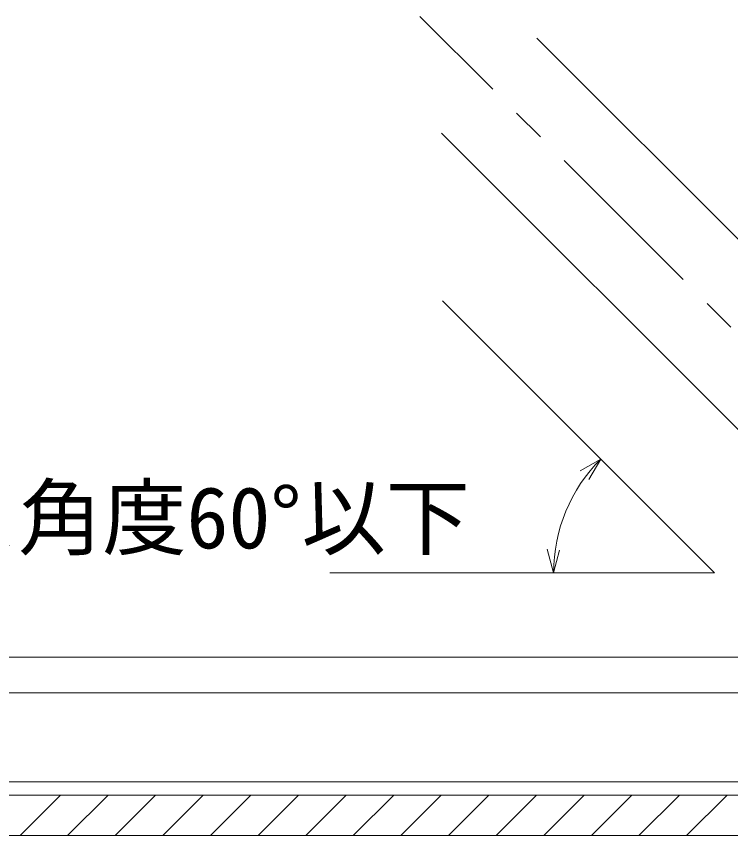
# Model space of a CAD drawing. Units: millimetres at full size, sheet at 1:10; details may follow other scales. Extents: x -2077 to 2023, y -1433 to 1417.
# Drawn here: x 409.8 to 621.9, y -968.9 to -725.5 of the extents above; entities that cross this region are included whole.
import ezdxf
from ezdxf.enums import TextEntityAlignment as Align

# ---------------------------------------------------------------- set-up
doc = ezdxf.new("R2010")
doc.units = ezdxf.units.MM
doc.header["$LTSCALE"] = 10
doc.linetypes.add('CHAIN1', pattern=[8, 5, -1, 1, -1])
doc.layers.add('1-0_断面', color=7, linetype='Continuous', lineweight=9)
doc.layers.add('1-2_文字', color=7, linetype='Continuous', lineweight=9)
doc.styles.add('ＭＳ ゴシック', font='')
doc.styles.get('ＭＳ ゴシック').set_extended_font_data('MS Gothic')

msp = doc.modelspace()

# ---------------------------------------------------------------- linework, layer by layer
at = {"layer": '1-0_断面', "color": 4, "linetype": 'CHAIN1'}
msp.add_line((664.43, -860.29), (529.65, -725.5), dxfattribs=at)
at = {"layer": '1-0_断面'}
for p, q in [((564.38, -731.95), (711.9, -879.46)), ((536.1, -760.23), (683.61, -907.75)), ((-253.81, -915.9), (641.05, -915.9)), ((-253.81, -926.5), (1689.45, -926.5)), ((1689.45, -952.9), (-253.81, -952.9)), ((1689.45, -956.9), (-253.81, -956.9)), ((410.88, -968.9), (422.88, -956.9)), ((414.74, -956.95), (414.79, -956.9)), ((425.02, -968.9), (437.02, -956.9)), ((439.16, -968.9), (451.16, -956.9)), ((453.3, -968.9), (465.3, -956.9)), ((467.44, -968.9), (479.44, -956.9)), ((481.59, -968.9), (493.59, -956.9)), ((495.73, -968.9), (507.73, -956.9)), ((509.87, -968.9), (521.87, -956.9)), ((524.01, -968.9), (536.01, -956.9)), ((538.15, -968.9), (550.15, -956.9)), ((552.3, -968.9), (564.3, -956.9)), ((566.44, -968.9), (578.44, -956.9)), ((570.31, -956.95), (570.35, -956.9)), ((580.58, -968.9), (592.58, -956.9)), ((594.72, -968.9), (606.72, -956.9)), ((608.87, -968.9), (620.87, -956.9)), ((1689.45, -968.9), (-253.81, -968.9))]:
    msp.add_line(p, q, dxfattribs=at)
at = {"layer": '1-2_文字'}
for p, q in [((617.14, -890.8), (536.38, -810.04)), ((583.36, -857.02), (577.22, -860.56)), ((583.36, -857.02), (579.83, -863.13)), ((569.37, -890.8), (567.5, -883.84)), ((569.37, -890.8), (571.16, -884.1)), ((617.14, -890.8), (502.93, -890.8))]:
    msp.add_line(p, q, dxfattribs=at)
msp.add_arc((617.14, -890.8), 47.77, 135, 180, dxfattribs=at)

# ---------------------------------------------------------------- texts
at = {"layer": '1-2_文字', "style": 'ＭＳ ゴシック'}
msp.add_text('ブレース角度60°以下', height=18.33, dxfattribs=at).set_placement((310.31, -889.06), align=Align.BOTTOM_LEFT)

doc.saveas('drawing.dxf')
